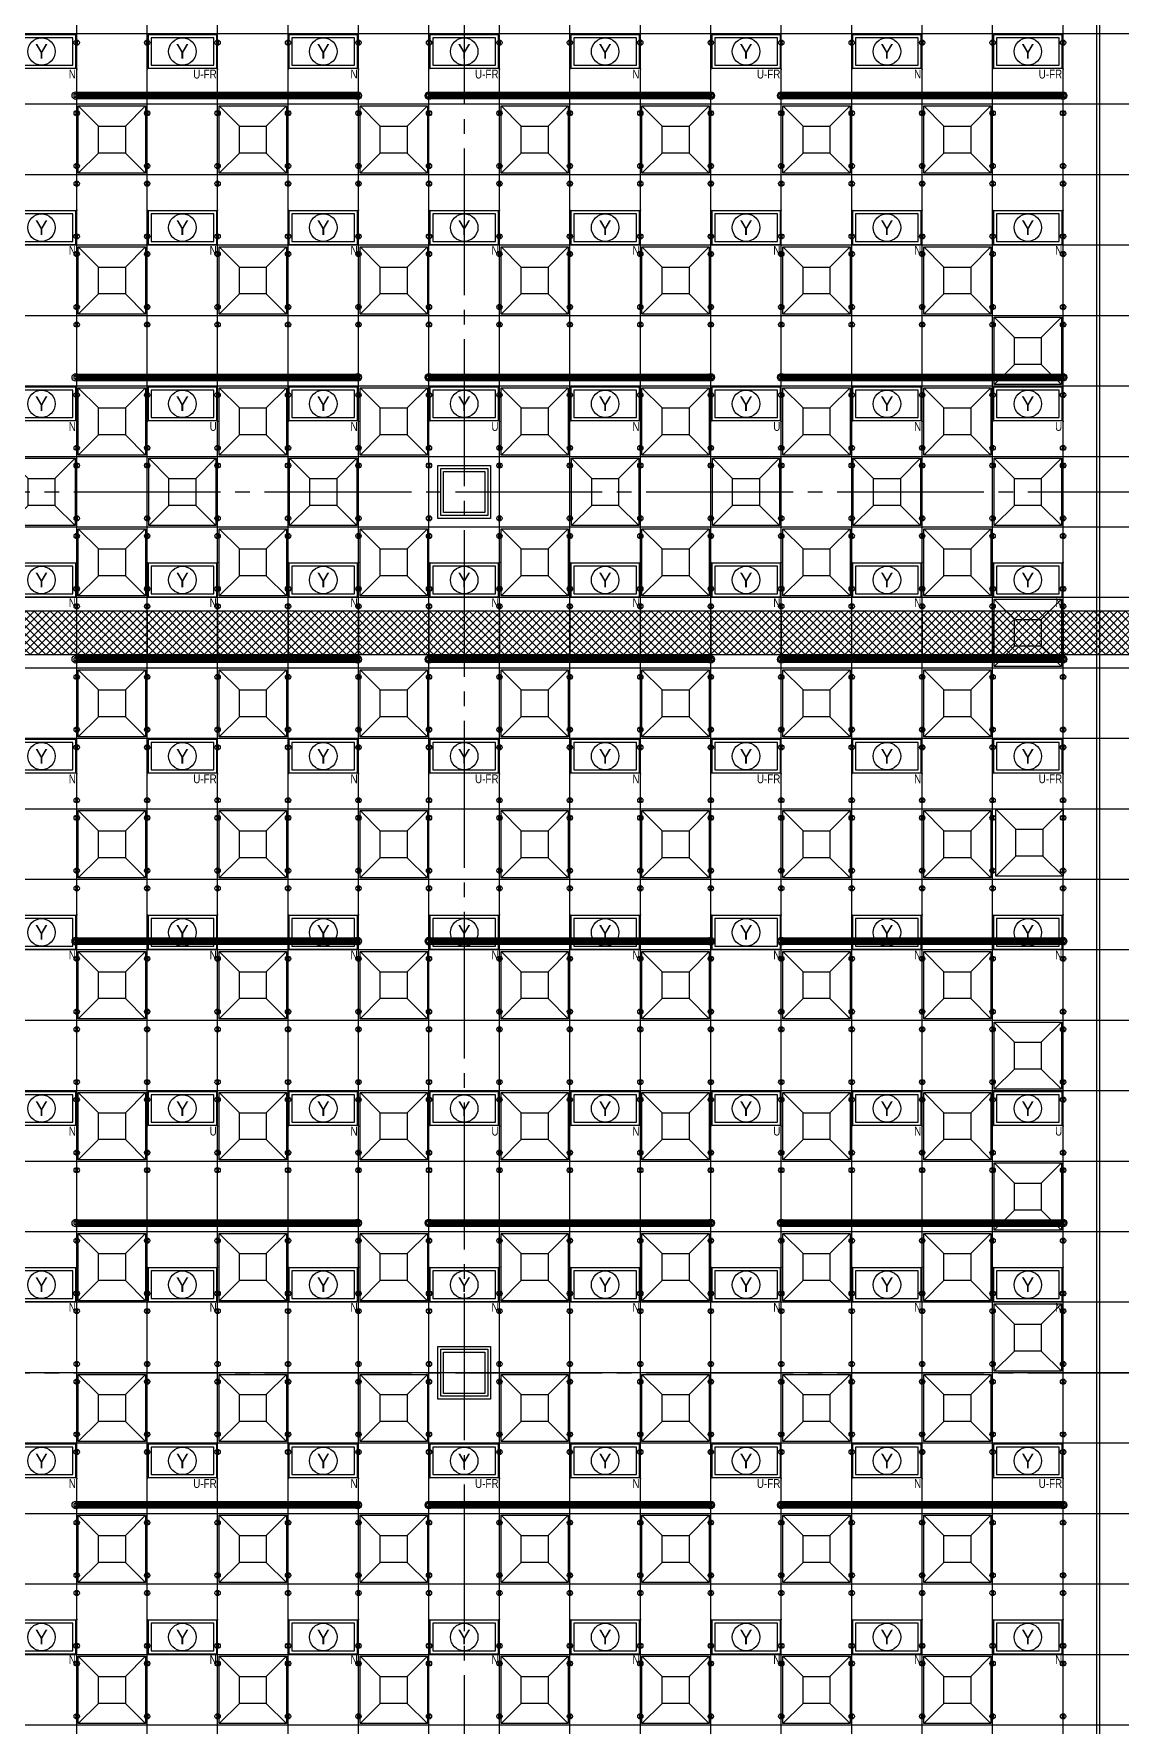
# Model space of a CAD drawing. Extents: x -17313 to 41501, y -1010 to 11880.
# Drawn here: x 13187 to 15037, y 2400 to 5280 of the extents above; entities that cross this region are included whole.
import ezdxf
from ezdxf.enums import TextEntityAlignment as Align

# ---------------------------------------------------------------- set-up
doc = ezdxf.new("R2010")
doc.units = 0
doc.header["$LTSCALE"] = 100
doc.linetypes.add('X-S-FAB-L10$0$COL-CEN-LIN', pattern=[3.25, 2.5, -0.25, 0.25, -0.25])
for name, color, linetype in [('0-xref', 8, 'Continuous'), ('188K-SM-03-F10-ARCH-CEIL-Y2257103$0$K-CEIL-4.2', 8, 'Continuous'), ('188K-SM-03-F10-ARCH-CEIL-Y2257103$0$K-CEIL-4.2-AREA', 8, 'Continuous'), ('188K-SM-03-F10-ARCH-PA-Y2257103$0$K-P1S-4.2-單抗', 53, 'Continuous'), ('188K-SM-03-F10-ARCH-PA-Y2257103$0$K-P2D-4.2-雙抗', 53, 'Continuous'), ('188K-SM-06-F10-ELEC-LIGHT-Y2257103$0$E-LIGHT(Y)-N', 253, 'Continuous'), ('188K-SM-06-F10-ELEC-LIGHT-Y2257103$0$E-LIGHT(Y)-U FR', 253, 'Continuous'), ('188K-SM-06-F10-ELEC-LIGHT-Y2257103$0$E-LIGHT(Y)-U XLPE', 253, 'Continuous'), ('188K-SM-06-F10-HVAC-FFU-Y2257103$0$AC-FFU-ULPA+化學濾網-', 254, 'Continuous'), ('188K-SM-07-F15-ARCH-CATW-Y2257103$0$K-安全母索', 6, 'Continuous'), ('188K-SM-07-F15-ARCH-CATW-Y2257103$0$K-貓道板-主走道', 171, 'Continuous'), ('X-S-FAB-L10$0$0-DIM-TXT', 8, 'Continuous'), ('X-S-FAB-L10$0$BLOCK', 8, 'Continuous'), ('X-S-FAB-L10$0$CCL', 8, 'X-S-FAB-L10$0$COL-CEN-LIN'), ('X-S-FAB-L10$0$COL-S', 8, 'Continuous')]:
    doc.layers.add(name, color=color, linetype=linetype)
doc.layers.add('188K-SM-03-F10-ARCH-CEIL-Y2257103$0$K-吊點-標準', color=8, linetype='Continuous', lineweight=9)
doc.layers.add('188K-SM-06-F10-ELEC-LIGHT-Y2257103$0$Defpoints-CAS', color=253, linetype='Continuous', plot=False)
doc.styles.add('188K-SM-06-F10-ELEC-LIGHT-Y2257103$0$Standard', font='arial.ttf')
doc.styles.add('188K-SM-06-F10-ELEC-LIGHT-Y2257103$0$xCI-5-F20-03-燈具$0$Standard', font='')
doc.styles.add('X-S-FAB-L10$0$CHINA', font='simplex.shx', dxfattribs={"width": 0.75, "bigfont": 'chineset.shx'})
doc.styles.add('X-S-FAB-L10$0$Standard', font='', dxfattribs={"width": 0.8})
doc.styles.add('X-S-FAB-L10$0$TG_NOTE_TEXT', font='simplex.shx', dxfattribs={"width": 0.75, "bigfont": 'chineset.shx'})
doc.styles.get('188K-SM-06-F10-ELEC-LIGHT-Y2257103$0$xCI-5-F20-03-燈具$0$Standard').set_extended_font_data('PMingLiU')
doc.styles.get('X-S-FAB-L10$0$Standard').set_extended_font_data('Microsoft JhengHei')

# ---------------------------------------------------------------- blocks, each defined once
blk = doc.blocks.new('X-S-FAB-L10$0$FAB2-L05')
at = {"layer": 'X-S-FAB-L10$0$CCL'}
for p, q in [((-12240, 11005), (-12240, 0)), ((-26880, 5220), (1210, 5220)), ((-26880, 3720), (1210, 3720))]:
    blk.add_line(p, q, dxfattribs=at)
at = {"layer": 'X-S-FAB-L10$0$COL-S'}
for points in [[(-12275, 5255), (-12205, 5255), (-12205, 5185), (-12275, 5185)], [(-12275, 3755), (-12205, 3755), (-12205, 3685), (-12275, 3685)]]:
    blk.add_lwpolyline(points, close=True, dxfattribs=at)
blk = doc.blocks.new('X-S-FAB-L10')
at = {"layer": 'X-S-FAB-L10$0$COL-S'}
for p, q in [((13885, 4535), (13955, 4535)), ((13885, 4465), (13885, 4535)), ((13955, 4535), (13955, 4465)), ((13955, 4465), (13885, 4465)), ((13885, 3035), (13955, 3035)), ((13885, 2965), (13885, 3035)), ((13955, 3035), (13955, 2965)), ((13955, 2965), (13885, 2965))]:
    blk.add_line(p, q, dxfattribs=at)
at = {"layer": 'X-S-FAB-L10$0$BLOCK'}
blk.add_blockref('X-S-FAB-L10$0$FAB2-L05', (26160, -720), dxfattribs=at)
at = {"style": 'X-S-FAB-L10$0$TG_NOTE_TEXT', "width": 0.5, "flags": 1}
for p in [(7463.3, 9020), (18268.3, 8649), (11197.8, 4800.2), (16485.8, 4800.2), (25420.3, 2635), (13360, 320, 0), (7463.3, -33.3)]:
    blk.add_attdef('WH', text='', height=20, dxfattribs=at).set_placement(p, align=Align.BOTTOM_LEFT)
at = {"width": 0.5}
for style, p in [('X-S-FAB-L10$0$TG_NOTE_TEXT', (7585, 9020)), ('X-S-FAB-L10$0$TG_NOTE_TEXT', (18390, 8649)), ('X-S-FAB-L10$0$TG_NOTE_TEXT', (11117.5, 4813.5)), ('X-S-FAB-L10$0$TG_NOTE_TEXT', (16607.5, 4813.5)), ('X-S-FAB-L10$0$TG_NOTE_TEXT', (25350, 2635)), ('X-S-FAB-L10$0$Standard', (13129.4, 325, 0)), ('X-S-FAB-L10$0$TG_NOTE_TEXT', (7585, -20))]:
    blk.add_attdef('DESC', text='', height=10, dxfattribs=dict(at, style=style)).set_placement(p, align=Align.BOTTOM_LEFT)
for tag, style, p in [('TYPE', 'X-S-FAB-L10$0$TG_NOTE_TEXT', (7619.3, 9020)), ('NO', 'X-S-FAB-L10$0$TG_NOTE_TEXT', (7650.1, 9020)), ('TYPE', 'X-S-FAB-L10$0$TG_NOTE_TEXT', (18424.2, 8649)), ('NO', 'X-S-FAB-L10$0$TG_NOTE_TEXT', (18455, 8649)), ('NO', 'X-S-FAB-L10$0$TG_NOTE_TEXT', (11088.6, 4813.5)), ('TYPE', 'X-S-FAB-L10$0$TG_NOTE_TEXT', (11151.8, 4813.5)), ('TYPE', 'X-S-FAB-L10$0$TG_NOTE_TEXT', (16641.8, 4813.5)), ('NO', 'X-S-FAB-L10$0$TG_NOTE_TEXT', (16672.6, 4813.5)), ('NO', 'X-S-FAB-L10$0$TG_NOTE_TEXT', (25313, 2635)), ('TYPE', 'X-S-FAB-L10$0$TG_NOTE_TEXT', (25350, 2635)), ('NO', 'X-S-FAB-L10$0$Standard', (13100, 320, 0)), ('TYPE', 'X-S-FAB-L10$0$Standard', (13129.4, 320, 0)), ('TYPE', 'X-S-FAB-L10$0$TG_NOTE_TEXT', (7619.3, -20)), ('NO', 'X-S-FAB-L10$0$TG_NOTE_TEXT', (7650.1, -20))]:
    blk.add_attdef(tag, text='', height=10, dxfattribs=dict(at, style=style)).set_placement(p, align=Align.BOTTOM_RIGHT)
at = {"style": 'X-S-FAB-L10$0$TG_NOTE_TEXT', "width": 0.5, "flags": 1}
for rotation, p in [(180, (43, 7480)), (180, (943, 7480)), (90, (24310, 3717.8)), (270, (17080, 1711.7))]:
    blk.add_attdef('WH', text='', height=20, rotation=rotation, dxfattribs=at).set_placement(p, align=Align.BOTTOM_LEFT)
at = {"width": 0.5}
for rotation, style, p in [(180, 'X-S-FAB-L10$0$Standard', (317.6, 7480)), (180, 'X-S-FAB-L10$0$Standard', (1217.6, 7480)), (90, 'X-S-FAB-L10$0$TG_NOTE_TEXT', (24310, 3647.5)), (270, 'X-S-FAB-L10$0$TG_NOTE_TEXT', (17080, 1605))]:
    blk.add_attdef('DESC', text='', height=10, rotation=rotation, dxfattribs=dict(at, style=style)).set_placement(p, align=Align.BOTTOM_LEFT)
for tag, rotation, style, p in [('TYPE', 180, 'X-S-FAB-L10$0$Standard', (317.6, 7480)), ('NO', 180, 'X-S-FAB-L10$0$Standard', (347, 7480)), ('TYPE', 180, 'X-S-FAB-L10$0$Standard', (1217.6, 7480)), ('NO', 180, 'X-S-FAB-L10$0$Standard', (1247, 7480)), ('TYPE', 90, 'X-S-FAB-L10$0$TG_NOTE_TEXT', (24310, 3647.5)), ('NO', 90, 'X-S-FAB-L10$0$TG_NOTE_TEXT', (24310, 3610.5)), ('TYPE', 270, 'X-S-FAB-L10$0$TG_NOTE_TEXT', (17080, 1605)), ('NO', 270, 'X-S-FAB-L10$0$TG_NOTE_TEXT', (17080, 1573))]:
    blk.add_attdef(tag, text='', height=10, rotation=rotation, dxfattribs=dict(at, style=style)).set_placement(p, align=Align.BOTTOM_RIGHT)
at = {"layer": 'X-S-FAB-L10$0$0-DIM-TXT', "style": 'X-S-FAB-L10$0$CHINA', "width": 0.75}
for p in [(667.4, 7855.1, -2689.4), (22627.4, 6728.8), (25644.7, 6728.8), (24778.8, 5569.1), (1118.3, 4980), (417.8, 4594.6), (23874.8, 4355), (22927.4, 4330.1), (23749.9, 3901.4), (417.8, 3765.2), (1118.3, 3730), (417.8, 3115.8), (536.9, 2227.8), (16909, 1782.7), (888.4, 880.5), (16977.4, 750), (18878.8, 750), (25641.2, 553.2), (21364, 526.9)]:
    blk.add_attdef('HIG', text='', height=80, dxfattribs=at).set_placement(p, align=Align.MIDDLE_LEFT)
blk = doc.blocks.new('188K-SM-03-F10-ARCH-CEIL-Y2257103$0$A$C2CA95053')
h = blk.add_hatch(color=256)
edge = h.paths.add_edge_path()
edge.add_arc((0, 0), 0.5, 0, 360)
for p, q in [((3.2, 3.2), (-3.2, -3.2)), ((3.2, -3.2), (-3.2, 3.2))]:
    blk.add_line(p, q)
blk.add_lwpolyline([(-1.6, 2.5), (-1.6, -2.5), (1.6, -2.5), (1.6, 2.5)], close=True)
for radius in [4.5, 0.5]:
    blk.add_circle((0, 0), radius)
blk = doc.blocks.new('188K-SM-03-F10-ARCH-CEIL-Y2257103$0$天花板吊點-附調整片 - 3_8_螺桿吊架 100 mm 高調整片-V1-1FL')
blk.add_blockref('188K-SM-03-F10-ARCH-CEIL-Y2257103$0$A$C2CA95053', (0, 0))
blk = doc.blocks.new('188K-SM-03-F10-ARCH-CEIL-Y2257103')
at = {"layer": '188K-SM-03-F10-ARCH-CEIL-Y2257103$0$K-CEIL-4.2'}
for p, q in [((13260, 312.7), (13260, 8632.2)), ((13380, 312.7), (13380, 8632.2)), ((13500, 312.7), (13500, 8632.2)), ((13620, 312.7), (13620, 8632.2)), ((13740, 312.7), (13740, 8632.2)), ((13860, 312.7), (13860, 8632.2)), ((13980, 312.7), (13980, 8632.2)), ((14100, 312.7), (14100, 8632.2)), ((14220, 42.8), (14220, 8632.2)), ((14340, 42.8), (14340, 8632.2)), ((14460, 42.8), (14460, 8632.2)), ((14580, 42.8), (14580, 8632.2)), ((14700, 42.8), (14700, 8632.2)), ((14820, 42.8), (14820, 8632.2)), ((14940, 312.7), (14940, 8632.2)), ((23572.2, 5280), (1847.7, 5280)), ((23572.2, 5160), (1847.7, 5160)), ((23572.2, 5040), (1847.7, 5040)), ((23502.2, 4920), (1847.7, 4920)), ((15947.5, 4800), (11777.5, 4800)), ((15947.5, 4680), (11777.5, 4680)), ((15947.5, 4560), (11777.5, 4560)), ((23467.2, 4440), (1847.7, 4440)), ((23467.2, 4320), (1847.7, 4320)), ((23467.2, 4200), (1847.7, 4200)), ((23467.2, 4080), (1847.7, 4080)), ((23467.2, 3960), (1847.7, 3960)), ((23467.2, 3840), (1847.7, 3840)), ((23467.2, 3720), (1847.7, 3720)), ((23467.2, 3600), (1847.7, 3600)), ((24297.2, 3480), (1850, 3480)), ((24297.2, 3360), (1847.7, 3360)), ((24297.2, 3240), (1847.7, 3240)), ((24297.2, 3120), (1847.7, 3120)), ((24297.2, 3000), (1847.7, 3000)), ((24297.2, 2880), (1847.7, 2880)), ((24297.2, 2760), (1847.7, 2760)), ((24297.2, 2640), (1847.7, 2640)), ((24297.2, 2520), (1847.7, 2520)), ((24297.2, 2400), (1847.7, 2400))]:
    blk.add_line(p, q, dxfattribs=at)
at = {"layer": '188K-SM-03-F10-ARCH-CEIL-Y2257103$0$K-CEIL-4.2-AREA'}
for points in [[(13885, 4535), (13955, 4535), (13955, 4465), (13885, 4465)], [(13885, 3035), (13955, 3035), (13955, 2965), (13885, 2965)]]:
    blk.add_lwpolyline(points, close=True, dxfattribs=at)
at = {"layer": '188K-SM-03-F10-ARCH-CEIL-Y2257103$0$K-吊點-標準', "color": 170, "lineweight": 18, "rotation": 179.9999999999997}
for p in [(13260, 5265), (13380, 5265), (13500, 5265), (13620, 5265), (13740, 5265), (13860, 5265), (13980, 5265), (14100, 5265), (14220, 5265), (14340, 5265), (14460, 5265), (14580, 5265), (14700, 5265), (14820, 5265), (14940, 5265), (13260, 5175), (13380, 5175), (13500, 5175), (13620, 5175), (13740, 5175), (13860, 5175), (13980, 5175), (14100, 5175), (14220, 5175), (14340, 5175), (14460, 5175), (14580, 5175), (14700, 5175), (14820, 5175), (14940, 5175), (13260, 5145), (13380, 5145), (13500, 5145), (13620, 5145), (13740, 5145), (13860, 5145), (13980, 5145), (14100, 5145), (14220, 5145), (14340, 5145), (14460, 5145), (14580, 5145), (14700, 5145), (14820, 5145), (14940, 5145), (13260, 5055), (13380, 5055), (13500, 5055), (13620, 5055), (13740, 5055), (13860, 5055), (13980, 5055), (14100, 5055), (14220, 5055), (14340, 5055), (14460, 5055), (14580, 5055), (14700, 5055), (14820, 5055), (14940, 5055), (13260, 5025), (13380, 5025), (13500, 5025), (13620, 5025), (13740, 5025), (13860, 5025), (13980, 5025), (14100, 5025), (14220, 5025), (14340, 5025), (14460, 5025), (14580, 5025), (14700, 5025), (14820, 5025), (14940, 5025), (13260, 4935), (13380, 4935), (13500, 4935), (13620, 4935), (13740, 4935), (13860, 4935), (13980, 4935), (14100, 4935), (14220, 4935), (14340, 4935), (14460, 4935), (14580, 4935), (14700, 4935), (14820, 4935), (14940, 4935), (13260, 4905), (13380, 4905), (13500, 4905), (13620, 4905), (13740, 4905), (13860, 4905), (13980, 4905), (14100, 4905), (14220, 4905), (14340, 4905), (14460, 4905), (14580, 4905), (14700, 4905), (14820, 4905), (14940, 4905), (13260, 4815), (13380, 4815), (13500, 4815), (13620, 4815), (13740, 4815), (13860, 4815), (13980, 4815), (14100, 4815), (14220, 4815), (14340, 4815), (14460, 4815), (14580, 4815), (14700, 4815), (14820, 4815), (14940, 4815), (13260, 4785), (13380, 4785), (13500, 4785), (13620, 4785), (13740, 4785), (13860, 4785), (13980, 4785), (14100, 4785), (14220, 4785), (14340, 4785), (14460, 4785), (14580, 4785), (14700, 4785), (14820, 4785), (14940, 4785), (13260, 4695), (13380, 4695), (13500, 4695), (13620, 4695), (13740, 4695), (13860, 4695), (13980, 4695), (14100, 4695), (14220, 4695), (14340, 4695), (14460, 4695), (14580, 4695), (14700, 4695), (14820, 4695), (14940, 4695), (13260, 4665), (13380, 4665), (13500, 4665), (13620, 4665), (13740, 4665), (13860, 4665), (13980, 4665), (14100, 4665), (14220, 4665), (14340, 4665), (14460, 4665), (14580, 4665), (14700, 4665), (14820, 4665), (14940, 4665), (13260, 4575), (13380, 4575), (13500, 4575), (13620, 4575), (13740, 4575), (13860, 4575), (13980, 4575), (14100, 4575), (14220, 4575), (14340, 4575), (14460, 4575), (14580, 4575), (14700, 4575), (14820, 4575), (14940, 4575), (13260, 4545), (13380, 4545), (13500, 4545), (13620, 4545), (13740, 4545), (13860, 4545), (13980, 4545), (14100, 4545), (14220, 4545), (14340, 4545), (14460, 4545), (14580, 4545), (14700, 4545), (14820, 4545), (14940, 4545), (13260, 4455), (13380, 4455), (13500, 4455), (13620, 4455), (13740, 4455), (13860, 4455), (13980, 4455), (14100, 4455), (14220, 4455), (14340, 4455), (14460, 4455), (14580, 4455), (14700, 4455), (14820, 4455), (14940, 4455), (13260, 4425), (13380, 4425), (13500, 4425), (13620, 4425), (13740, 4425), (13860, 4425), (13980, 4425), (14100, 4425), (14220, 4425), (14340, 4425), (14460, 4425), (14580, 4425), (14700, 4425), (14820, 4425), (14940, 4425), (13260, 4335), (13380, 4335), (13500, 4335), (13620, 4335), (13740, 4335), (13860, 4335), (13980, 4335), (14100, 4335), (14220, 4335), (14340, 4335), (14460, 4335), (14580, 4335), (14700, 4335), (14820, 4335), (14940, 4335), (13260, 4305), (13380, 4305), (13500, 4305), (13620, 4305), (13740, 4305), (13860, 4305), (13980, 4305), (14100, 4305), (14220, 4305), (14340, 4305), (14460, 4305), (14580, 4305), (14700, 4305), (14820, 4305), (14940, 4305), (13260, 4215), (13380, 4215), (13500, 4215), (13620, 4215), (13740, 4215), (13860, 4215), (13980, 4215), (14100, 4215), (14220, 4215), (14340, 4215), (14460, 4215), (14580, 4215), (14700, 4215), (14820, 4215), (14940, 4215), (13260, 4185), (13380, 4185), (13500, 4185), (13620, 4185), (13740, 4185), (13860, 4185), (13980, 4185), (14100, 4185), (14220, 4185), (14340, 4185), (14460, 4185), (14580, 4185), (14700, 4185), (14820, 4185), (14940, 4185), (13260, 4095), (13380, 4095), (13500, 4095), (13620, 4095), (13740, 4095), (13860, 4095), (13980, 4095), (14100, 4095), (14220, 4095), (14340, 4095), (14460, 4095), (14580, 4095), (14700, 4095), (14820, 4095), (14940, 4095), (13260, 4065), (13380, 4065), (13500, 4065), (13620, 4065), (13740, 4065), (13860, 4065), (13980, 4065), (14100, 4065), (14220, 4065), (14340, 4065), (14460, 4065), (14580, 4065), (14700, 4065), (14820, 4065), (14940, 4065), (13260, 3975), (13380, 3975), (13500, 3975), (13620, 3975), (13740, 3975), (13860, 3975), (13980, 3975), (14100, 3975), (14220, 3975), (14340, 3975), (14460, 3975), (14580, 3975), (14700, 3975), (14820, 3975), (14940, 3975), (13260, 3945), (13380, 3945), (13500, 3945), (13620, 3945), (13740, 3945), (13860, 3945), (13980, 3945), (14100, 3945), (14220, 3945), (14340, 3945), (14460, 3945), (14580, 3945), (14700, 3945), (14820, 3945), (14940, 3945), (13260, 3855), (13380, 3855), (13500, 3855), (13620, 3855), (13740, 3855), (13860, 3855), (13980, 3855), (14100, 3855), (14220, 3855), (14340, 3855), (14460, 3855), (14580, 3855), (14700, 3855), (14820, 3855), (14940, 3855), (13260, 3825), (13380, 3825), (13500, 3825), (13620, 3825), (13740, 3825), (13860, 3825), (13980, 3825), (14100, 3825), (14220, 3825), (14340, 3825), (14460, 3825), (14580, 3825), (14700, 3825), (14820, 3825), (14940, 3825), (13260, 3735), (13380, 3735), (13500, 3735), (13620, 3735), (13740, 3735), (13860, 3735), (13980, 3735), (14100, 3735), (14220, 3735), (14340, 3735), (14460, 3735), (14580, 3735), (14700, 3735), (14820, 3735), (14940, 3735), (13260, 3705), (13380, 3705), (13500, 3705), (13620, 3705), (13740, 3705), (13860, 3705), (13980, 3705), (14100, 3705), (14220, 3705), (14340, 3705), (14460, 3705), (14580, 3705), (14700, 3705), (14820, 3705), (14940, 3705), (13260, 3615), (13380, 3615), (13500, 3615), (13620, 3615), (13740, 3615), (13860, 3615), (13980, 3615), (14100, 3615), (14220, 3615), (14340, 3615), (14460, 3615), (14580, 3615), (14700, 3615), (14820, 3615), (14940, 3615), (13260, 3585), (13380, 3585), (13500, 3585), (13620, 3585), (13740, 3585), (13860, 3585), (13980, 3585), (14100, 3585), (14220, 3585), (14340, 3585), (14460, 3585), (14580, 3585), (14700, 3585), (14820, 3585), (14940, 3585), (13260, 3495), (13380, 3495), (13500, 3495), (13620, 3495), (13740, 3495), (13860, 3495), (13980, 3495), (14100, 3495), (14220, 3495), (14340, 3495), (14460, 3495), (14580, 3495), (14700, 3495), (14820, 3495), (14940, 3495), (13260, 3465), (13380, 3465), (13500, 3465), (13620, 3465), (13740, 3465), (13860, 3465), (13980, 3465), (14100, 3465), (14220, 3465), (14340, 3465), (14460, 3465), (14580, 3465), (14700, 3465), (14820, 3465), (14940, 3465), (13260, 3375), (13380, 3375), (13500, 3375), (13620, 3375), (13740, 3375), (13860, 3375), (13980, 3375), (14100, 3375), (14220, 3375), (14340, 3375), (14460, 3375), (14580, 3375), (14700, 3375), (14820, 3375), (14940, 3375), (13260, 3345), (13380, 3345), (13500, 3345), (13620, 3345), (13740, 3345), (13860, 3345), (13980, 3345), (14100, 3345), (14220, 3345), (14340, 3345), (14460, 3345), (14580, 3345), (14700, 3345), (14820, 3345), (14940, 3345), (13260, 3255), (13380, 3255), (13500, 3255), (13620, 3255), (13740, 3255), (13860, 3255), (13980, 3255), (14100, 3255), (14220, 3255), (14340, 3255), (14460, 3255), (14580, 3255), (14700, 3255), (14820, 3255), (14940, 3255), (13260, 3225), (13380, 3225), (13500, 3225), (13620, 3225), (13740, 3225), (13860, 3225), (13980, 3225), (14100, 3225), (14220, 3225), (14340, 3225), (14460, 3225), (14580, 3225), (14700, 3225), (14820, 3225), (14940, 3225), (13260, 3135), (13380, 3135), (13500, 3135), (13620, 3135), (13740, 3135), (13860, 3135), (13980, 3135), (14100, 3135), (14220, 3135), (14340, 3135), (14460, 3135), (14580, 3135), (14700, 3135), (14820, 3135), (14940, 3135), (13260, 3105), (13380, 3105), (13500, 3105), (13620, 3105), (13740, 3105), (13860, 3105), (13980, 3105), (14100, 3105), (14220, 3105), (14340, 3105), (14460, 3105), (14580, 3105), (14700, 3105), (14820, 3105), (14940, 3105), (13260, 3015), (13380, 3015), (13500, 3015), (13620, 3015), (13740, 3015), (13860, 3015), (13980, 3015), (14100, 3015), (14220, 3015), (14340, 3015), (14460, 3015), (14580, 3015), (14700, 3015), (14820, 3015), (14940, 3015), (13260, 2985), (13380, 2985), (13500, 2985), (13620, 2985), (13740, 2985), (13860, 2985), (13980, 2985), (14100, 2985), (14220, 2985), (14340, 2985), (14460, 2985), (14580, 2985), (14700, 2985), (14820, 2985), (14940, 2985), (13260, 2895), (13380, 2895), (13500, 2895), (13620, 2895), (13740, 2895), (13860, 2895), (13980, 2895), (14100, 2895), (14220, 2895), (14340, 2895), (14460, 2895), (14580, 2895), (14700, 2895), (14820, 2895), (14940, 2895), (13260, 2865), (13380, 2865), (13500, 2865), (13620, 2865), (13740, 2865), (13860, 2865), (13980, 2865), (14100, 2865), (14220, 2865), (14340, 2865), (14460, 2865), (14580, 2865), (14700, 2865), (14820, 2865), (14940, 2865), (13260, 2775), (13380, 2775), (13500, 2775), (13620, 2775), (13740, 2775), (13860, 2775), (13980, 2775), (14100, 2775), (14220, 2775), (14340, 2775), (14460, 2775), (14580, 2775), (14700, 2775), (14820, 2775), (14940, 2775), (13260, 2745), (13380, 2745), (13500, 2745), (13620, 2745), (13740, 2745), (13860, 2745), (13980, 2745), (14100, 2745), (14220, 2745), (14340, 2745), (14460, 2745), (14580, 2745), (14700, 2745), (14820, 2745), (14940, 2745), (13260, 2655), (13380, 2655), (13500, 2655), (13620, 2655), (13740, 2655), (13860, 2655), (13980, 2655), (14100, 2655), (14220, 2655), (14340, 2655), (14460, 2655), (14580, 2655), (14700, 2655), (14820, 2655), (14940, 2655), (13260, 2625), (13380, 2625), (13500, 2625), (13620, 2625), (13740, 2625), (13860, 2625), (13980, 2625), (14100, 2625), (14220, 2625), (14340, 2625), (14460, 2625), (14580, 2625), (14700, 2625), (14820, 2625), (14940, 2625), (13260, 2535), (13380, 2535), (13500, 2535), (13620, 2535), (13740, 2535), (13860, 2535), (13980, 2535), (14100, 2535), (14220, 2535), (14340, 2535), (14460, 2535), (14580, 2535), (14700, 2535), (14820, 2535), (14940, 2535), (13260, 2505), (13380, 2505), (13500, 2505), (13620, 2505), (13740, 2505), (13860, 2505), (13980, 2505), (14100, 2505), (14220, 2505), (14340, 2505), (14460, 2505), (14580, 2505), (14700, 2505), (14820, 2505), (14940, 2505), (13260, 2415), (13380, 2415), (13500, 2415), (13620, 2415), (13740, 2415), (13860, 2415), (13980, 2415), (14100, 2415), (14220, 2415), (14340, 2415), (14460, 2415), (14580, 2415), (14700, 2415), (14820, 2415), (14940, 2415)]:
    blk.add_blockref('188K-SM-03-F10-ARCH-CEIL-Y2257103$0$天花板吊點-附調整片 - 3_8_螺桿吊架 100 mm 高調整片-V1-1FL', p, dxfattribs=at)
blk = doc.blocks.new('188K-SM-06-F10-HVAC-FFU-Y2257103$0$H-FFU-ULPA+化濾')
for p, q in [((-82.9, 82.9), (-117.2, 117.3)), ((-37.1, 82.9), (-2.7, 117.3)), ((-117.2, 2.8), (-82.9, 37.1)), ((-2.7, 2.8), (-37.1, 37.1))]:
    blk.add_line(p, q)
for points in [[(-2.7, 2.8), (-2.7, 117.3), (-117.2, 117.3), (-117.2, 2.8)], [(-37.1, 37.1), (-37.1, 82.9), (-82.9, 82.9), (-82.9, 37.1)]]:
    blk.add_lwpolyline(points, close=True)
blk = doc.blocks.new('188K-SM-06-F10-HVAC-FFU-Y2257103')
at = {"layer": '188K-SM-06-F10-HVAC-FFU-Y2257103$0$AC-FFU-ULPA+化學濾網-', "xscale": -1}
for p in [(13260, 5040), (13500, 5040), (13740, 5040), (13980, 5040), (14220, 5040), (14460, 5040), (14700, 5040), (13260, 4800), (13500, 4800), (13740, 4800), (13980, 4800), (14220, 4800), (14460, 4800), (14700, 4800), (14820, 4680), (13260, 4560), (13500, 4560), (13740, 4560), (13980, 4560), (14220, 4560), (14460, 4560), (14700, 4560), (13140, 4440), (13380, 4440), (13620, 4440), (14100, 4440), (14340, 4440), (14580, 4440), (14820, 4440), (13260, 4320), (13500, 4320), (13740, 4320), (13980, 4320), (14220, 4320), (14460, 4320), (14700, 4320), (14820, 4200), (13260, 4080), (13500, 4080), (13740, 4080), (13980, 4080), (14220, 4080), (14460, 4080), (14700, 4080), (13260, 3840), (13500, 3840), (13740, 3840), (13980, 3840), (14220, 3840), (14460, 3840), (14700, 3840), (14822.7, 3842.7), (13260, 3600), (13500, 3600), (13740, 3600), (13980, 3600), (14220, 3600), (14460, 3600), (14700, 3600), (14820, 3480), (13260, 3360), (13500, 3360), (13740, 3360), (13980, 3360), (14220, 3360), (14460, 3360), (14700, 3360), (14820, 3240), (13260, 3120), (13500, 3120), (13740, 3120), (13980, 3120), (14220, 3120), (14460, 3120), (14700, 3120), (14820, 3000), (13260, 2880), (13500, 2880), (13740, 2880), (13980, 2880), (14220, 2880), (14460, 2880), (14700, 2880), (13260, 2640), (13500, 2640), (13740, 2640), (13980, 2640), (14220, 2640), (14460, 2640), (14700, 2640), (13260, 2400), (13500, 2400), (13740, 2400), (13980, 2400), (14220, 2400), (14460, 2400), (14700, 2400)]:
    blk.add_blockref('188K-SM-06-F10-HVAC-FFU-Y2257103$0$H-FFU-ULPA+化濾', p, dxfattribs=at)
blk = doc.blocks.new('*U247')
for p, q in [((58.5, 28.5), (-58.5, 28.5)), ((-58.5, 28.5), (-58.5, -28.5)), ((53.4, 23.4), (-53.4, 23.4)), ((-53.4, 23.4), (-53.4, -23.4)), ((53.4, -23.4), (53.4, 23.4)), ((58.5, -28.5), (58.5, 28.5)), ((-58.5, -28.5), (58.5, -28.5)), ((-53.4, -23.4), (53.4, -23.4))]:
    blk.add_line(p, q)
blk.add_circle((0, 0), 23.4)
at = {"layer": '188K-SM-06-F10-ELEC-LIGHT-Y2257103$0$Defpoints-CAS'}
for p in [(-60, 30), (-60, 30), (60, 30), (-60, -30), (60, -30)]:
    blk.add_point(p, dxfattribs=at)
at = {"style": '188K-SM-06-F10-ELEC-LIGHT-Y2257103$0$xCI-5-F20-03-燈具$0$Standard'}
blk.add_text('Y', height=25, dxfattribs=at).set_placement((0, 0), align=Align.MIDDLE)
at = {"style": '188K-SM-06-F10-ELEC-LIGHT-Y2257103$0$Standard', "width": 0.8}
blk.add_text('U-FR', height=15, rotation=360, dxfattribs=at).set_placement((58.5, -38.5), align=Align.MIDDLE_RIGHT)
blk = doc.blocks.new('188K-SM-06-F10-ELEC-LIGHT-Y2257103$0$背掀式無塵室燈具(黃光)-CAS')
at = {"color": 0}
for p, q in [((53.4, 23.4), (-53.4, 23.4)), ((-53.4, 23.4), (-53.4, -23.4)), ((53.4, -23.4), (53.4, 23.4)), ((-53.4, -23.4), (53.4, -23.4))]:
    blk.add_line(p, q, dxfattribs=at)
blk.add_lwpolyline([(-58.5, -28.5), (58.5, -28.5), (58.5, 28.5), (-58.5, 28.5)], close=True, dxfattribs=at)
blk.add_circle((0, 0), 23.4, dxfattribs=at)
at = {"layer": '188K-SM-06-F10-ELEC-LIGHT-Y2257103$0$Defpoints-CAS'}
for p in [(-60, 30), (-60, 30), (60, 30), (-60, -30), (60, -30)]:
    blk.add_point(p, dxfattribs=at)
at = {"color": 0, "style": '188K-SM-06-F10-ELEC-LIGHT-Y2257103$0$xCI-5-F20-03-燈具$0$Standard'}
blk.add_text('Y', height=25, dxfattribs=at).set_placement((0, 0), align=Align.MIDDLE)
at = {"style": '188K-SM-06-F10-ELEC-LIGHT-Y2257103$0$Standard', "width": 0.8}
blk.add_text('N', height=15, rotation=360, dxfattribs=at).set_placement((58.5, -38.5), align=Align.MIDDLE_RIGHT)
blk = doc.blocks.new('*U246')
for p, q in [((58.5, 28.5), (-58.5, 28.5)), ((-58.5, 28.5), (-58.5, -28.5)), ((53.4, 23.4), (-53.4, 23.4)), ((-53.4, 23.4), (-53.4, -23.4)), ((53.4, -23.4), (53.4, 23.4)), ((58.5, -28.5), (58.5, 28.5)), ((-58.5, -28.5), (58.5, -28.5)), ((-53.4, -23.4), (53.4, -23.4))]:
    blk.add_line(p, q)
blk.add_circle((0, 0), 23.4)
at = {"layer": '188K-SM-06-F10-ELEC-LIGHT-Y2257103$0$Defpoints-CAS'}
for p in [(-60, 30), (-60, 30), (60, 30), (-60, -30), (60, -30)]:
    blk.add_point(p, dxfattribs=at)
at = {"style": '188K-SM-06-F10-ELEC-LIGHT-Y2257103$0$xCI-5-F20-03-燈具$0$Standard'}
blk.add_text('Y', height=25, dxfattribs=at).set_placement((0, 0), align=Align.MIDDLE)
at = {"style": '188K-SM-06-F10-ELEC-LIGHT-Y2257103$0$Standard', "width": 0.8}
blk.add_text('U', height=15, rotation=360, dxfattribs=at).set_placement((58.5, -38.5), align=Align.MIDDLE_RIGHT)
blk = doc.blocks.new('188K-SM-06-F10-ELEC-LIGHT-Y2257103')
at = {"layer": '188K-SM-06-F10-ELEC-LIGHT-Y2257103$0$E-LIGHT(Y)-N'}
for p in [(13200, 5250), (13680, 5250), (14160, 5250), (14640, 5250), (13200, 4950), (13440, 4950), (13680, 4950), (13920, 4950), (14160, 4950), (14400, 4950), (14640, 4950), (14880, 4950), (13200, 4650), (13680, 4650), (14160, 4650), (14640, 4650), (13200, 4350), (13440, 4350), (13680, 4350), (13920, 4350), (14160, 4350), (14400, 4350), (14640, 4350), (14880, 4350), (13200, 4050), (13680, 4050), (14160, 4050), (14640, 4050), (13200, 3750), (13440, 3750), (13680, 3750), (13920, 3750), (14160, 3750), (14400, 3750), (14640, 3750), (14880, 3750), (13200, 3450), (13680, 3450), (14160, 3450), (14640, 3450), (13200, 3150), (13440, 3150), (13680, 3150), (13920, 3150), (14160, 3150), (14400, 3150), (14640, 3150), (14880, 3150), (13200, 2850), (13680, 2850), (14160, 2850), (14640, 2850), (13200, 2550), (13440, 2550), (13680, 2550), (13920, 2550), (14160, 2550), (14400, 2550), (14640, 2550), (14880, 2550)]:
    blk.add_blockref('188K-SM-06-F10-ELEC-LIGHT-Y2257103$0$背掀式無塵室燈具(黃光)-CAS', p, dxfattribs=at)
at = {"layer": '188K-SM-06-F10-ELEC-LIGHT-Y2257103$0$E-LIGHT(Y)-U FR'}
for p in [(13440, 5250), (13920, 5250), (14400, 5250), (14880, 5250), (13440, 4050), (13920, 4050), (14400, 4050), (14880, 4050), (13440, 2850), (13920, 2850), (14400, 2850), (14880, 2850)]:
    blk.add_blockref('*U247', p, dxfattribs=at)
at = {"layer": '188K-SM-06-F10-ELEC-LIGHT-Y2257103$0$E-LIGHT(Y)-U XLPE'}
for p in [(13440, 4650), (13920, 4650), (14400, 4650), (14880, 4650), (13440, 3450), (13920, 3450), (14400, 3450), (14880, 3450)]:
    blk.add_blockref('*U246', p, dxfattribs=at)
blk = doc.blocks.new('188K-SM-03-F10-ARCH-PA-Y2257103')
at = {"layer": '188K-SM-03-F10-ARCH-PA-Y2257103$0$K-P1S-4.2-單抗'}
for points in [[(13875, 4545), (13965, 4545), (13965, 4455), (13875, 4455)], [(13880, 4540), (13960, 4540), (13960, 4460), (13880, 4460)], [(13875, 3045), (13965, 3045), (13965, 2955), (13875, 2955)], [(13880, 3040), (13960, 3040), (13960, 2960), (13880, 2960)]]:
    blk.add_lwpolyline(points, close=True, dxfattribs=at)
at = {"layer": '188K-SM-03-F10-ARCH-PA-Y2257103$0$K-P2D-4.2-雙抗'}
for p, q in [((14997.5, 615, 0), (14997.5, 8295)), ((14997.5, 615, 0), (14997.5, 8295)), ((14997.5, 615, 0), (14997.5, 8295)), ((15002.5, 615, 0), (15002.5, 8295)), ((15002.5, 615, 0), (15002.5, 8295)), ((15002.5, 615, 0), (15002.5, 8295))]:
    blk.add_line(p, q, dxfattribs=at)
blk = doc.blocks.new('188K-SM-07-F15-ARCH-CATW-Y2257103$0$貓道板-749x1196.5(主走道)')
h = blk.add_hatch()
h.set_pattern_fill('ANSI37', color=256, scale=30)
h.set_pattern_definition([(45, (0.75, 3e-16), (-67.352, 67.352), []), (135, (0.75, 3e-16), (-67.352, -67.352), [])])
h.paths.add_polyline_path([(-1199, 0), (-1199, 750), (-1, 750), (-1, 0)])
blk.add_lwpolyline([(-1199, 0), (-1199, 750), (-1, 750), (-1, 0)], close=True)
blk = doc.blocks.new('188K-SM-07-F15-ARCH-CATW-Y2257103$0$母索-4.8')
at = {"const_width": 13}
blk.add_lwpolyline([(0, 0), (480, 0)], dxfattribs=at)
for centre in [(0, 0), (480, 0)]:
    blk.add_circle(centre, 6.5)
blk = doc.blocks.new('188K-SM-07-F15-ARCH-CATW-Y2257103')
at = {"layer": '188K-SM-07-F15-ARCH-CATW-Y2257103$0$K-安全母索'}
for p in [(13258.5, 5175), (13860, 5175), (14460, 5175), (13258.5, 4695), (13860, 4695), (14460, 4695), (13258.5, 4215), (13860, 4215), (14460, 4215), (13258.5, 3735), (13860, 3735), (14460, 3735), (13258.5, 3255), (13860, 3255), (14460, 3255), (13258.5, 2775), (13860, 2775), (14460, 2775)]:
    blk.add_blockref('188K-SM-07-F15-ARCH-CATW-Y2257103$0$母索-4.8', p, dxfattribs=at)
at = {"layer": '188K-SM-07-F15-ARCH-CATW-Y2257103$0$K-貓道板-主走道', "xscale": 0.1, "yscale": 0.1, "zscale": 0.1, "rotation": 180}
for p in [(13140, 4297.5), (13260, 4297.5), (13380, 4297.5), (13500, 4297.5), (13620, 4297.5), (13740, 4297.5), (13860, 4297.5), (13980, 4297.5), (14100, 4297.5), (14220, 4297.5), (14340, 4297.5), (14460, 4297.5), (14580, 4297.5), (14700, 4297.5), (14820, 4297.5), (14940, 4297.5)]:
    blk.add_blockref('188K-SM-07-F15-ARCH-CATW-Y2257103$0$貓道板-749x1196.5(主走道)', p, dxfattribs=at)

msp = doc.modelspace()

# ---------------------------------------------------------------- block references
at = {"layer": '0-xref'}
for name in ['X-S-FAB-L10', '188K-SM-06-F10-ELEC-LIGHT-Y2257103', '188K-SM-03-F10-ARCH-PA-Y2257103', '188K-SM-03-F10-ARCH-CEIL-Y2257103', '188K-SM-07-F15-ARCH-CATW-Y2257103', '188K-SM-06-F10-HVAC-FFU-Y2257103']:
    msp.add_blockref(name, (0, 0), dxfattribs=at)

doc.saveas('drawing.dxf')
